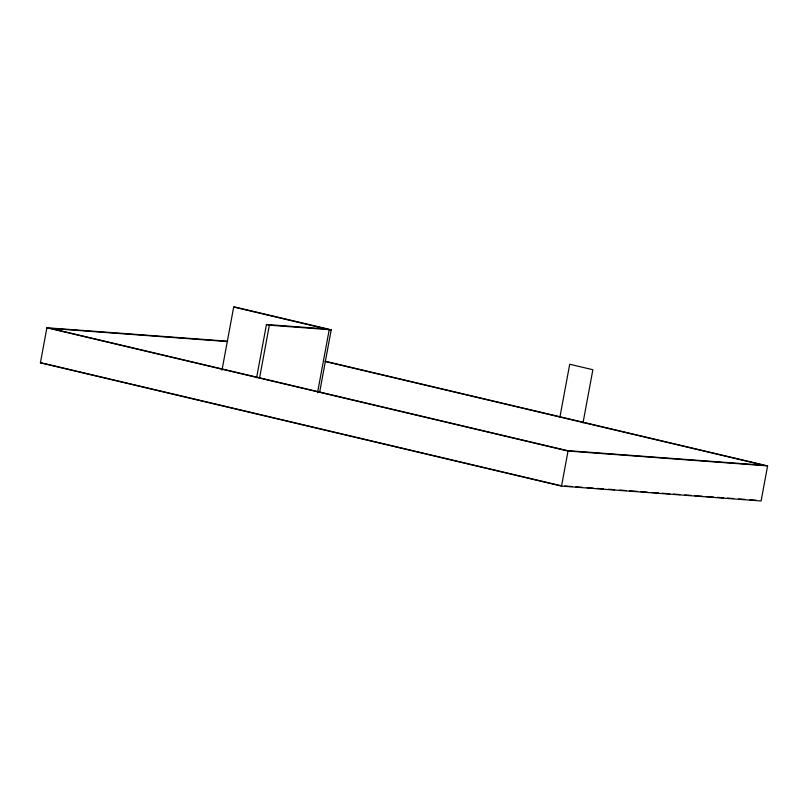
<?xml version="1.0" encoding="UTF-8"?>
<svg xmlns="http://www.w3.org/2000/svg" width="808" height="808" viewBox="0 0 808 808"><rect width="100%" height="100%" fill="white"/><g stroke="black" fill="none" stroke-linecap="round" stroke-linejoin="round"><path stroke-width="1.21" d="M324.937 361.196L767.6 465.893L761.106 500.96L561.54 486.103L40.4 362.843L46.894 327.775L227.634 341.229M221.988 370.165L233.684 307.04L235.684 307.191L331.219 329.795L319.756 391.668M256.601 377.72L266.458 324.503L326.331 328.957M259.489 378.407L269.357 325.19L331.219 329.795M317.524 392.759L329.23 329.644L233.684 307.04M559.853 417.413L569.711 364.246L592.87 369.731L583.012 422.897M561.54 486.103L568.034 451.036L767.6 465.893M227.099 341.542L50.571 328.401L567.367 450.632L763.934 465.267L325.695 361.61M40.4 362.843L42.915 363.034M564.62 485.982L572.135 486.537M575.892 486.82L582.154 487.285M587.153 487.658L593.415 488.123M597.173 488.406L603.435 488.87M608.444 489.244L614.706 489.709M619.706 490.082L625.968 490.547M629.725 490.83L637.239 491.385M640.996 491.668L647.259 492.133M652.258 492.506L658.52 492.971M662.277 493.244L669.792 493.809M673.549 494.082L679.811 494.557M684.81 494.93L691.072 495.395M694.83 495.668L702.344 496.233M706.101 496.506L713.615 497.071M717.373 497.344L723.625 497.819M727.382 498.092L733.644 498.556M738.653 498.93L744.915 499.394M749.925 499.768L756.177 500.233M266.458 324.503L269.357 325.19M46.894 327.775L568.034 451.036M44.066 363.469L560.863 485.699"/></g></svg>
